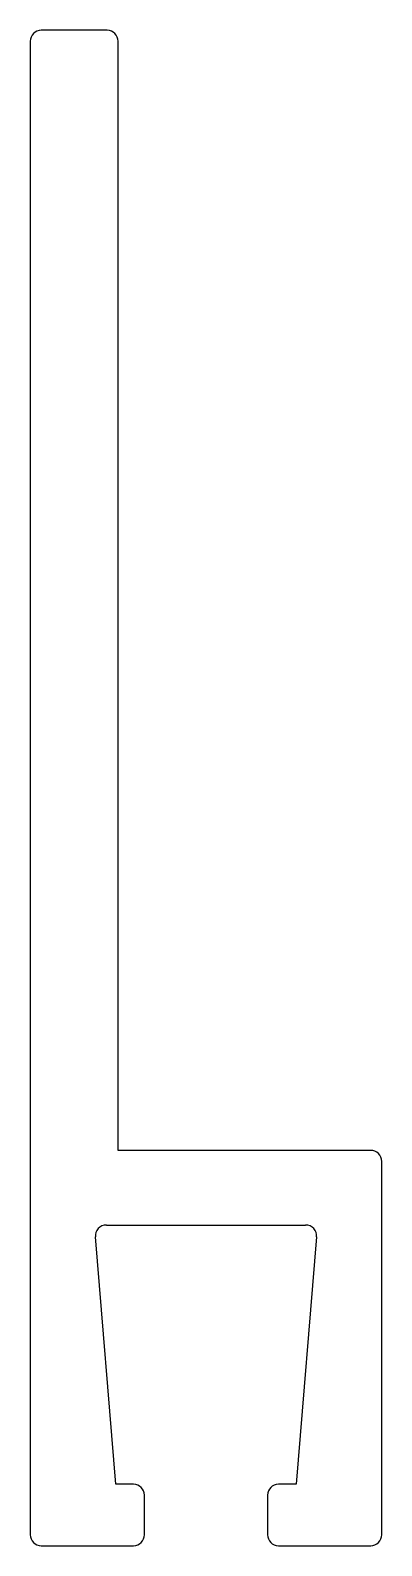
# Model space of a CAD drawing. Extents: x 707.8 to 715.8, y 641.3 to 675.8.
import ezdxf

# ---------------------------------------------------------------- set-up
doc = ezdxf.new("R2010")
doc.units = 0
doc.layers.get('0').update_dxf_attribs({"linetype": 'CONTINUOUS'})

msp = doc.modelspace()

# ---------------------------------------------------------------- linework, layer by layer
for p, q in [((707.801, 675.511), (707.801, 641.511)), ((709.551, 675.761), (708.051, 675.761)), ((709.801, 650.261), (709.801, 675.511)), ((715.551, 650.261), (709.801, 650.261)), ((715.801, 641.511), (715.801, 650.011)), ((709.751, 642.661), (709.284, 648.29)), ((709.533, 648.561), (714.07, 648.561)), ((714.319, 648.29), (713.851, 642.661)), ((710.151, 642.661), (709.751, 642.661)), ((710.401, 641.511), (710.401, 642.411)), ((713.201, 642.411), (713.201, 641.511)), ((713.851, 642.661), (713.451, 642.661)), ((708.051, 641.261), (710.151, 641.261)), ((713.451, 641.261), (715.551, 641.261))]:
    msp.add_line(p, q)
for centre, start, end in [((708.051, 675.511), 90, 180), ((709.551, 675.511), 0, 90), ((715.551, 650.011), 0, 90), ((709.533, 648.311), 90, 184.75), ((714.07, 648.311), 355.25, 90), ((710.151, 642.411), 0, 90), ((713.451, 642.411), 90, 180), ((708.051, 641.511), 180, 270), ((710.151, 641.511), 270, 0), ((713.451, 641.511), 180, 270), ((715.551, 641.511), 270, 0)]:
    msp.add_arc(centre, 0.25, start, end)

doc.saveas('drawing.dxf')
